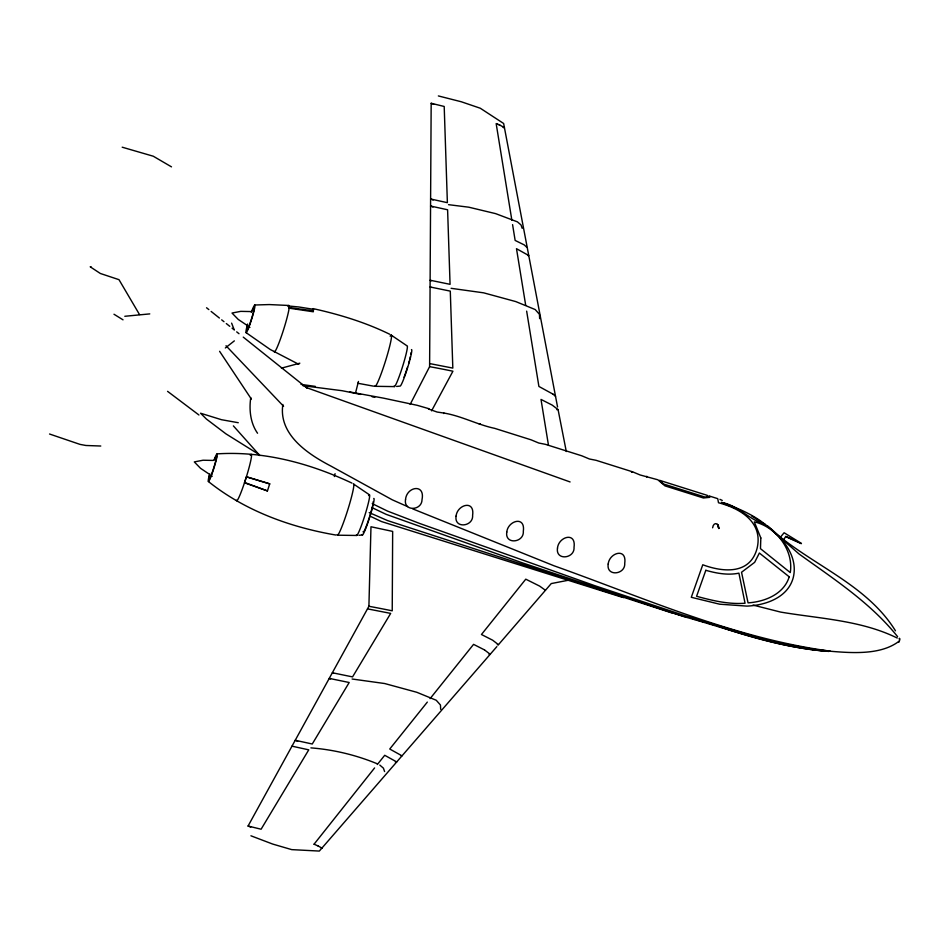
<?xml version="1.0" encoding="UTF-8"?>
<svg xmlns="http://www.w3.org/2000/svg" width="947" height="947" viewBox="0 0 947 947"><rect width="100%" height="100%" fill="white"/><g stroke="black" fill="none" stroke-linecap="round" stroke-linejoin="round"><path stroke-width="1.42" d="M410.158 404.393L429.607 366.655L431.169 103.282L444.202 106.466L447.375 202.682L430.601 199L433.146 200.006M368.904 606.281L370.975 526.757L392.662 531.409L392.224 610.827A608.376 335.238 14.2 0 0 368.904 606.281L248.067 826.033L250.742 827.074M289.131 308.177L289.249 306.059L298.932 306.994L313.457 309.29L313.315 311.788L289.131 308.177A24.35 2.107 -72.5 0 1 281.2 336.824A24.35 2.107 -72.5 0 1 274.109 351.337M282.857 404.476C278.311 434.507 307.834 454.039 330.704 465.971L392.271 499.815L407.541 506.598M440.675 709.327L440.45 704.994L436.224 700.247L416.798 692.281L384.683 683.533L352.106 679.011M539.648 318.642L539.435 314.309L535.197 309.551L515.772 301.584L483.657 292.836L451.08 288.314M250.754 397.645C249.002 409.743 250.328 423.013 257.548 433.241M209.843 473.95C205.463 495.837 222.344 442.853 214.424 459.721M247.558 325.07C243.178 346.957 260.058 293.984 252.139 310.853M313.457 309.29L313.161 310.77L289.095 307.562L289.249 306.059A24.35 2.107 -72.5 0 0 287.983 306.485M334.362 476.542L335.084 473.678M355.551 392.91L358.451 381.452M443.812 413.531L443.954 413.058C461.497 415.958 477.489 424.765 494.642 428.34L531.101 439.834L538.736 443.018L545.354 444.321L581.813 455.815L589.436 458.999L596.054 460.301L632.513 471.795L640.148 474.98L657.822 479.774L664.96 485.87L703.396 497.98L709.824 497.329L709.066 495.92L717.743 498.667L718.489 502.739C740.104 508.409 763.353 522.069 757.079 548.384C750.071 574.841 723.023 572.296 702.769 564.767L691.298 597.297L719.637 604.198L746.946 606.104C765.614 605.322 788.129 597.616 793.314 577.374C798.274 556.374 782.767 537.73 767.283 525.834L762.418 522.756M646.754 477.028L646.765 476.294M236.395 500.217A24.35 2.107 -72.5 0 0 244.48 482.792L246.421 476.755A24.35 2.107 -72.5 0 0 250.268 455.353M267.445 490.913L269.729 483.81L246.421 476.755L244.48 482.792L267.445 490.913L244.764 482.556M431.583 410.856L452.926 371.212A608.376 335.238 14.2 0 0 429.607 366.655M712.606 527.799C713.517 521.454 719.081 522.933 718.761 528.39M783.311 540.311L785.643 536.629L801.292 543.673M374.598 767.934L314.061 844.203M377.356 764.489L384.719 755.292L396.71 761.933L395.349 762.015M427.322 702.106L389.75 749.018L402.002 755.836L401.137 755.872M430.092 698.637L473.571 644.362L484.521 649.926M779.795 537.92L784.116 532.759L801.446 543.4L785.797 536.345M497.329 644.8L498.465 644.682L551.249 583.577L569.265 580.061M496.855 646.612L319.328 851.069L291.723 849.625L272.736 844.085L250.919 835.799M621.694 597.119L381.487 521.548L369.709 515.985M623.398 597.675L624.239 596.776M225.339 347.975L234.347 340.873M479.36 424.256L480.401 423.854M631.471 472.21L632.513 471.795M428.47 408.986L437.076 412.028L443.942 413.07M281.437 368.146L299.832 363.186M396.639 386.447L400.202 386.068A19.118 1.645 -72.5 0 0 407.766 367.187A19.118 1.645 -72.5 0 0 411.472 349.597M358.925 535.315L362.488 534.937M526.639 247.12L524.224 244.894L515.144 240.431L512.576 224.617M556.895 409.708L558.067 409.589L566.294 451.518M489.078 654.389L490.191 654.27L484.533 649.926M124.803 316.286L149.768 313.895M394.449 386.601L375.249 386.317M356.735 535.469L337.534 535.197M498.465 644.682L492.665 640.208L481.455 634.502L525.774 579.173L539.66 586.11L545.448 590.301M254.731 305.005L269.315 304.567L288.859 305.479M217.017 453.885C263.657 450.831 310.048 463.332 351.953 483.112M247.001 327.437L249.925 327.39M209.287 476.305L212.223 476.258M100.773 446.025L85.905 445.481L79.986 444.38L49.54 434.01M91.101 266.865L90.225 266.817L100.346 273.482L118.991 279.673L139.493 314.534M527.881 255.56L528.746 255.524L516.494 248.694L525.703 305.336M321.293 848.05L321.897 848.086M503.177 127.537L504.408 127.62L500.359 125.383M250.979 311.563L240.751 311.362L232.003 313.043L238.253 319.447L246.776 325.164M302.886 385.689L342.045 390.697L360.783 394.414M213.264 460.431L203.037 460.23L194.289 461.911L200.539 468.315L209.062 474.033M448.523 204.67L468.765 207.192L495.624 213.631L517.405 221.847L521.028 224.948L522.199 228.345M310.9 747.881C333.699 749.645 356.19 755.067 377.308 763.803M812.988 649.855C838.746 651.347 876.91 658.485 899.378 641.001C899.839 640.243 899.603 639.308 899.449 638.491L899.567 639.308L899.437 638.349M373.603 386.175L357.682 383.239M335.889 535.043C290.173 527.219 244.977 510.788 208.447 481.561M300.992 384.387L315.339 386.4M238.265 422.717L221.468 419.699L200.551 413.223L206.422 419.059L225.931 433.844L258.874 454.418M349.561 391.904L383.476 398.142L417.213 405.316L428.979 408.725M429.678 363.577L452.82 368.099L450.287 291.12L430.08 286.977L431.287 287.45M367.531 608.874L390.685 613.396L352.556 676.904L332.35 672.761L333.557 673.234M372.135 396.781L374.787 397.326M312.995 308.604C339.286 314.404 365.435 322.359 389.667 334.232M122.199 147.199L153.272 156.219L171.49 166.861M438.354 95.931L461.307 101.767L480.283 108.23L503.638 123.489L557.558 406.985M291.984 746.165L308.758 749.846L261.1 829.217L248.067 826.033M753.031 605.074L780.624 612.082C819.676 618.687 861.072 620.214 897.223 638.041M687.392 617.349L674.063 613.348M706.474 622.7L714.618 625.127M696.436 619.871L705.077 622.309M692.529 618.77L695.134 619.504M246.587 476.897L269.753 483.929M717.104 625.849C753.279 638.42 790.567 648.364 828.874 651.394C778.813 647.997 731.83 629.814 683.888 616.627L521.951 562.719L386.175 514.363L371.84 507.545M306.355 387.583L570.094 481.952M721.448 502.253C736.778 507.77 752.238 513.996 765.046 524.295C749.562 520.045 739.027 506.278 722.952 502.691M723.958 503.757L730.622 506.207M719.945 499.353L722.265 500.43M431.169 103.282L433.833 104.336M433.004 207.014L430.554 206.044L447.6 209.772L450.062 284.325L430.116 280.229L431.43 280.738M330.562 678.916L329.248 678.395L349.194 682.503L312.261 743.999L295.215 740.282L297.666 741.241M314.073 844.215L317.304 845.6M497.684 124.199L496.157 123.56L511.877 220.308M298.826 364.346L270.191 349.467L246.161 332.693M497.696 124.199L498.761 124.661M731.688 506.657L735.499 508.279M738.033 509.356L741.844 510.989M498.773 124.673L500.347 125.371M412.667 508.859L553.983 565.773C644.493 597.948 734.055 638.254 830.105 651.134L813.958 649.358L772.006 641.64L684.788 615.645L594.562 585.613L419.616 523.442L387.643 511.143L372.242 503.638M317.316 845.612L318.346 846.085M369.2 512.587L387.631 520.613L672.915 613.301M318.358 846.097L321.897 848.074M123.027 319.837L113.983 314.238M391.099 335.049L407.044 345.856A21.367 1.847 -72.5 0 1 402.061 368.17A21.367 1.847 -72.5 0 1 394.106 386.092M751.788 516.091L760.062 521.264M379.794 765.058L383.417 768.159L384.589 771.556M167.572 391.348L198.941 414.999M558.067 409.589L552.219 405.115L541.009 399.421L548.479 445.268M206.553 307.763L208.849 309.598M211.134 311.433L219.384 318.026M221.681 319.861L223.989 321.708M226.297 323.554L229.766 326.324M232.074 328.171L234.383 330.018M236.691 331.864L238.999 333.711M243.261 337.12L307.065 388.14M369.33 494.725L353.385 483.929A26.883 2.32 -72.5 0 1 347.111 512.007A26.883 2.32 -72.5 0 1 337.096 534.546M767.283 525.822C807.412 563.761 865.44 582.275 895.46 630.797M553.166 394.236L538.902 386.447L526.65 311.125M553.178 394.248L555.534 396.355M771.983 530.261L798.925 553.877C833.644 578.925 870.601 602.789 897.578 636.633M283.579 406.287L226.013 345.75M233.376 425.89L259.88 455.59M219.597 351.301L251.393 399.137M231.624 323.14L234.051 329.426M718.82 528.533L717.506 524.413L718.761 528.426M213.986 460.183A14.513 1.255 -72.5 0 1 216.851 457.318A14.513 1.255 -72.5 0 1 210.281 478.282A14.513 1.255 -72.5 0 1 209.323 475.074M368.561 495.612A21.367 1.847 -72.5 0 1 365.187 514.375A21.367 1.847 -72.5 0 1 356.392 534.96M373.757 498.465A19.118 1.645 -72.5 0 1 369.306 518.447A19.118 1.645 -72.5 0 1 362.18 534.475M373.118 501.78A16.052 1.385 -72.5 0 1 372.621 505.497M372.408 506.444A16.052 1.385 -72.5 0 1 367.164 523.892M366.738 525.04A16.052 1.385 -72.5 0 1 363.968 531.35M363.388 532.013A16.052 1.385 -72.5 0 1 363.127 531.622M251.322 312.356A14.513 1.255 -72.5 0 1 254.565 308.45A14.513 1.255 -72.5 0 1 247.676 330.148A14.513 1.255 -72.5 0 1 247.605 324.04M390.128 336.161A26.883 2.32 -72.5 0 1 385.879 359.777A26.883 2.32 -72.5 0 1 374.811 385.678M410.832 352.911A16.052 1.385 -72.5 0 1 410.749 354.308M410.335 356.628A16.052 1.385 -72.5 0 1 409.613 359.706M409.305 360.866A16.052 1.385 -72.5 0 1 408.631 363.352M407.459 367.294A16.052 1.385 -72.5 0 1 404.038 377.261M760.832 537.991L760.465 548.656L790.272 572.58C793.906 550.041 775.853 526.698 754.297 521.868L760.832 537.991M456.087 516.079C453.956 529.03 473.512 526.769 472.624 515.286C474.873 499.353 457.152 504.787 456.087 516.079M506.787 532.06C504.668 545.01 524.224 542.749 523.324 531.267C525.573 515.334 507.864 520.767 506.787 532.06M557.499 548.053C555.368 560.991 574.924 558.73 574.036 547.248C576.285 531.314 558.564 536.748 557.499 548.053M608.199 564.033C606.08 576.983 625.636 574.711 624.736 563.24C626.997 547.295 609.276 552.728 608.199 564.033M405.553 499.412C403.268 511.7 421.96 510.859 422.019 499.625C425.369 483.301 406.725 486.569 405.553 499.412M705.823 570.307L696.59 596.29C712.345 600.564 728.61 604.529 745.052 603.227L738.909 573.16C727.876 575.456 716.524 573.326 705.823 570.307M789.206 576.806C783.974 594.183 764.691 601.818 748.059 602.86L741.537 572.26L754.664 562.329L759.364 553.036L789.206 576.806M899.177 641.344L898.502 642.244L899.177 641.344M708.084 496.749L706.971 496.654A9.778 3.291 19.3 0 1 704.876 497.021L663.669 484.035A9.778 3.291 19.3 0 1 661.716 482.39L659.538 480.318L707.35 495.388L708.084 496.749"/></g></svg>
